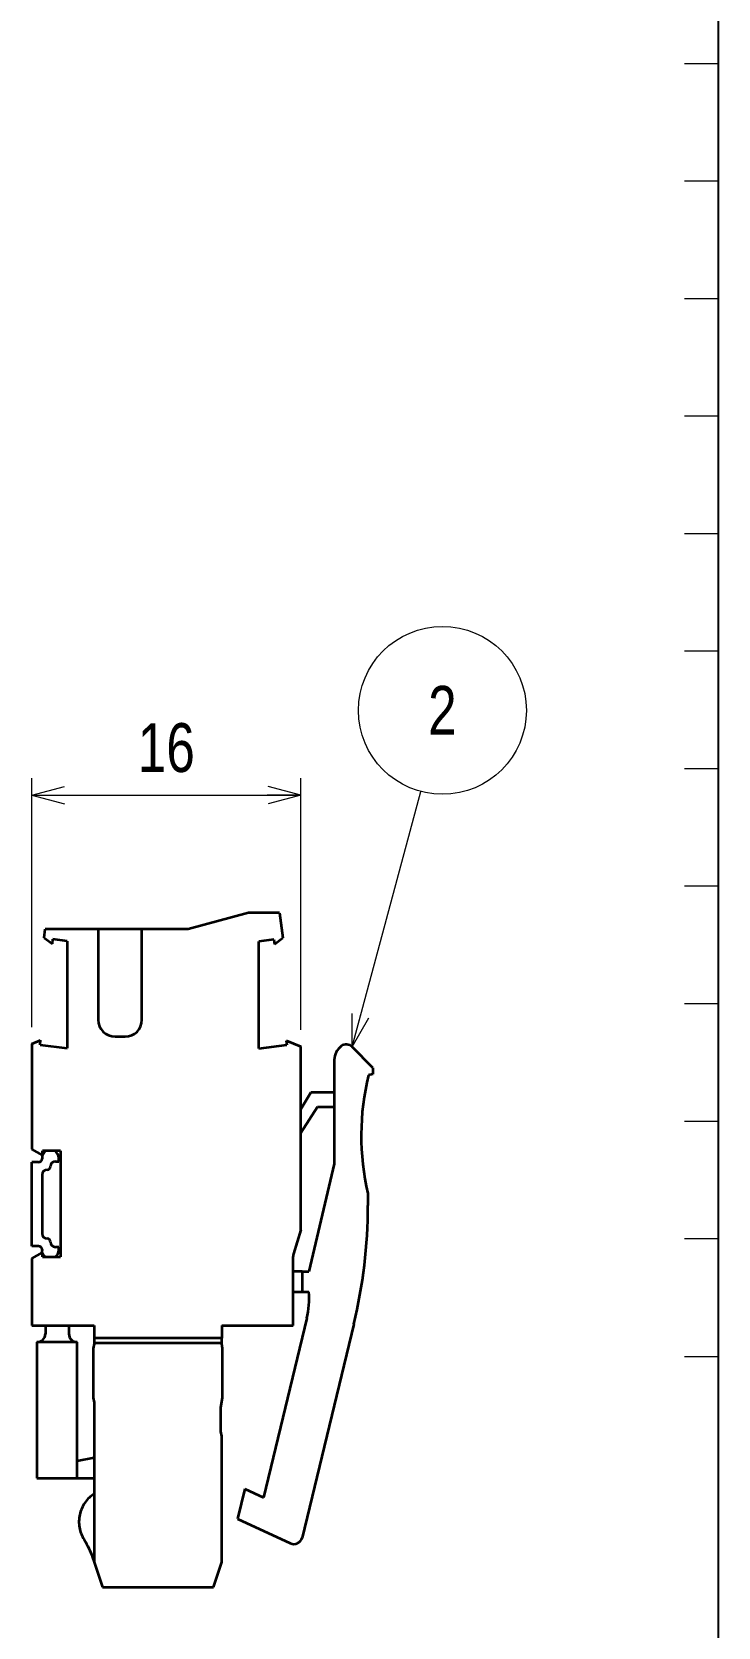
# Model space of a CAD drawing. Header units: millimetres. Extents: x 7 to 413, y 10 to 287.
# Drawn here: x 372.2 to 413, y 113.6 to 208.6 of the extents above; entities that cross this region are included whole.
import ezdxf
from ezdxf.enums import TextEntityAlignment as Align

# ---------------------------------------------------------------- set-up
doc = ezdxf.new("R2010")
doc.units = ezdxf.units.MM
for name, color, linetype in [('GR01_03', 7, 'Continuous'), ('GR01_バルーン', 7, 'Continuous'), ('図面枠D8M', 7, 'Continuous'), ('文字', 7, 'Continuous')]:
    doc.layers.add(name, color=color, linetype=linetype)
doc.styles.add('HG丸ｺﾞｼｯｸM-PRO', font='')
doc.styles.get('HG丸ｺﾞｼｯｸM-PRO').set_extended_font_data('HG丸ｺﾞｼｯｸM-PRO')

# ---------------------------------------------------------------- blocks, each defined once
blk = doc.blocks.new('BLKF023')
at = {"layer": '図面枠D8M', "color": 4, "linetype": 'Continuous', "lineweight": 13}
for p, q in [((413, 206.75), (411, 206.75)), ((413, 199.75), (411, 199.75)), ((413, 192.75), (411, 192.75)), ((413, 185.75), (411, 185.75)), ((413, 178.75), (411, 178.75)), ((413, 171.75), (411, 171.75)), ((413, 164.75), (411, 164.75)), ((413, 157.75), (411, 157.75)), ((413, 150.75), (411, 150.75)), ((413, 143.75), (411, 143.75)), ((413, 136.75), (411, 136.75)), ((411, 129.75), (413, 129.75))]:
    blk.add_line(p, q, dxfattribs=at)
at = {"layer": '文字', "color": 2, "linetype": 'Continuous', "lineweight": 25}
blk.add_line((413, 286.75), (413, 10.25), dxfattribs=at)
blk = doc.blocks.new('FXTIP_ARROW_S')
at = {"color": 0, "linetype": 'Continuous', "lineweight": -2}
for q in [(-1, 0), (-0.966, 0.259), (-0.966, -0.259)]:
    blk.add_line((0, 0), q, dxfattribs=at)
blk = doc.blocks.new('FXTIP_ARROW_E')
at = {"color": 0, "linetype": 'Continuous', "lineweight": -2}
for q in [(-1, 0), (-0.966, 0.259), (-0.966, -0.259)]:
    blk.add_line((0, 0), q, dxfattribs=at)

msp = doc.modelspace()

# ---------------------------------------------------------------- linework, layer by layer
at = {"layer": 'GR01_03', "color": 7, "linetype": 'Continuous', "lineweight": 35}
for p, q in [((385.059, 156.174), (381.452, 155.199)), ((386.9, 156.174), (385.059, 156.174)), ((386.9, 156.174), (387.084, 154.68)), ((372.889, 154.691), (372.951, 155.199)), ((376.109, 155.199), (372.951, 155.199)), ((376.109, 155.199), (376.109, 149.799)), ((377.109, 155.199), (376.109, 155.199)), ((377.709, 155.199), (377.109, 155.199)), ((378.709, 155.199), (377.709, 155.199)), ((378.709, 149.799), (378.709, 155.199)), ((381.452, 155.199), (378.709, 155.199)), ((372.889, 154.691), (373.378, 154.323)), ((373.378, 154.323), (373.411, 154.593)), ((374.259, 154.489), (373.411, 154.593)), ((374.259, 154.489), (374.259, 148.117)), ((386.562, 154.582), (385.659, 154.471)), ((385.659, 148.099), (385.659, 154.471)), ((386.562, 154.582), (386.595, 154.312)), ((386.595, 154.312), (387.084, 154.68)), ((372.159, 148.368), (372.673, 148.586)), ((372.159, 148.368), (372.159, 142.09)), ((372.64, 148.315), (372.673, 148.586)), ((372.64, 148.315), (374.259, 148.117)), ((377.109, 148.799), (377.709, 148.799)), ((385.659, 148.099), (387.333, 148.304)), ((387.299, 148.574), (387.333, 148.304)), ((387.299, 148.574), (388.159, 148.209)), ((388.159, 137.282), (388.159, 148.209)), ((390.159, 147.424), (390.159, 141.224)), ((392.459, 146.942), (391.219, 148.182)), ((392.459, 146.569), (392.199, 146.5)), ((392.459, 146.942), (392.459, 146.569)), ((388.159, 144.482), (388.759, 145.474)), ((390.159, 145.474), (388.759, 145.474)), ((389.159, 144.624), (388.159, 143.069)), ((389.159, 144.624), (390.159, 144.624)), ((372.789, 141.727), (372.159, 142.09)), ((373.859, 141.999), (372.789, 141.999)), ((372.789, 141.727), (372.789, 141.999)), ((373.859, 141.999), (373.859, 135.674)), ((372.159, 136.314), (372.159, 141.314)), ((372.559, 141.314), (372.159, 141.314)), ((372.759, 141.564), (372.759, 141.514)), ((373.559, 141.364), (373.759, 141.364)), ((373.759, 141.364), (373.759, 141.564)), ((390.159, 141.224), (388.639, 134.799)), ((372.759, 140.564), (372.759, 137.064)), ((392.159, 139.454), (392.159, 138.736)), ((388.159, 137.282), (387.731, 135.853)), ((372.559, 136.314), (372.159, 136.314)), ((372.159, 135.583), (372.789, 135.946)), ((372.759, 136.114), (372.759, 136.064)), ((372.776, 135.938), (372.759, 136.064)), ((372.789, 135.674), (372.789, 135.946)), ((372.855, 135.77), (372.789, 135.894)), ((373.759, 136.264), (373.559, 136.264)), ((373.759, 136.064), (373.759, 136.264)), ((372.159, 135.583), (372.159, 131.599)), ((372.789, 135.674), (373.859, 135.674)), ((372.947, 135.674), (372.855, 135.77)), ((387.709, 131.599), (387.709, 135.709)), ((388.244, 134.799), (387.709, 134.799)), ((388.244, 134.799), (388.244, 133.599)), ((388.244, 134.799), (388.639, 134.799)), ((387.709, 133.599), (388.244, 133.599)), ((388.244, 133.599), (388.643, 133.599)), ((372.159, 131.599), (375.859, 131.599)), ((372.959, 131.599), (372.959, 131.099)), ((374.359, 131.599), (374.359, 131.099)), ((375.859, 131.599), (375.859, 130.835)), ((383.459, 131.599), (387.709, 131.599)), ((383.459, 131.599), (383.459, 130.835)), ((388.519, 132.019), (385.935, 121.349)), ((391.317, 131.676), (388.235, 118.951)), ((374.859, 130.599), (372.459, 130.599)), ((372.459, 130.599), (372.459, 122.499)), ((374.859, 122.499), (374.859, 130.599)), ((375.859, 130.499), (375.809, 130.215)), ((375.809, 130.215), (375.809, 127.283)), ((383.459, 130.835), (375.859, 130.835)), ((375.859, 130.835), (375.859, 130.549)), ((375.859, 130.549), (383.459, 130.549)), ((375.859, 130.549), (375.859, 130.499)), ((383.459, 130.549), (383.459, 130.835)), ((383.459, 130.499), (383.459, 130.549)), ((383.509, 130.215), (383.459, 130.499)), ((383.509, 127.283), (383.509, 130.215)), ((375.809, 127.283), (375.859, 126.999)), ((375.859, 126.999), (375.859, 117.499)), ((383.409, 126.715), (383.509, 127.283)), ((383.409, 125.283), (383.409, 126.715)), ((383.459, 124.999), (383.409, 125.283)), ((383.459, 117.499), (383.459, 124.999)), ((375.859, 123.699), (374.859, 123.499)), ((372.459, 122.499), (374.859, 122.499)), ((374.859, 122.499), (375.859, 122.499)), ((384.826, 121.866), (384.394, 120.082)), ((384.826, 121.866), (385.935, 121.349)), ((384.394, 120.082), (387.538, 118.615)), ((375.772, 117.763), (375.859, 117.499)), ((375.859, 117.499), (376.359, 115.999)), ((382.959, 115.999), (383.459, 117.499)), ((376.359, 115.999), (382.959, 115.999))]:
    msp.add_line(p, q, dxfattribs=at)
for centre, radius, start, end in [((377.109, 149.799), 1, 180, 270), ((377.709, 149.799), 1, 270, 0), ((391.159, 147.424), 1, 125.96454, 180), ((390.866, 147.829), 0.5, 45, 125.96454), ((406.759, 142.895), 15, 166.09667, 193.26148), ((373.259, 141.564), 0.5, 119.56721, 180), ((373.259, 141.564), 0.5, 0, 60.43279), ((372.559, 141.514), 0.2, 270, 0), ((373.059, 140.564), 0.3, 90, 180), ((373.059, 141.064), 0.2, 270, 0), ((373.559, 141.064), 0.3, 90, 180), ((362.159, 138.736), 30, 346.38772, 0), ((373.059, 137.064), 0.3, 180, 270), ((372.559, 136.114), 0.2, 0, 90), ((373.059, 136.564), 0.2, 0, 90), ((373.559, 136.564), 0.3, 180, 270), ((373.259, 136.064), 0.5, 308.71905, 0), ((388.209, 135.709), 0.5, 163.30076, 180), ((383.659, 133.196), 5, 346.38772, 4.62584), ((372.459, 131.099), 0.5, 270, 0), ((374.859, 131.099), 0.5, 180, 270), ((387.75, 119.069), 0.5, 245, 346.38772)]:
    msp.add_arc(centre, radius, start, end, dxfattribs=at)
for points in [[(375.859, 121.569), (375.756, 121.492), (375.548, 121.338), (375.301, 121.037), (375.112, 120.697), (374.993, 120.327), (374.947, 119.941), (374.978, 119.554), (375.078, 119.176), (375.202, 118.95), (375.265, 118.837)], [(375.265, 118.837), (375.365, 118.665), (375.566, 118.322), (375.703, 117.949), (375.772, 117.763)]]:
    msp.add_open_spline(points, degree=3, dxfattribs=at)
at = {"layer": 'GR01_バルーン', "color": 7, "linetype": 'Continuous', "lineweight": 13}
for p, q in [((372.159, 149.368), (372.159, 164.187)), ((388.159, 149.209), (388.159, 164.187)), ((372.159, 163.187), (388.159, 163.187)), ((391.219, 148.182), (395.298, 163.403))]:
    msp.add_line(p, q, dxfattribs=at)
msp.add_circle((396.592, 168.233), 5, dxfattribs=at)

# ---------------------------------------------------------------- block references
at = {"layer": 'GR01_バルーン', "color": 7, "linetype": 'Continuous', "lineweight": 13, "xscale": 2, "yscale": 2}
for name, p, rotation in [('FXTIP_ARROW_S', (372.159, 163.187), 180), ('FXTIP_ARROW_E', (388.159, 163.187), 360), ('FXTIP_ARROW_S', (391.219, 148.182), 254.9999999999999)]:
    msp.add_blockref(name, p, dxfattribs=dict(at, rotation=rotation))
at = {"layer": '図面枠D8M', "color": 4, "linetype": 'Continuous', "lineweight": 13}
msp.add_blockref('BLKF023', (0, 0), dxfattribs=at)

# ---------------------------------------------------------------- texts
at = {"layer": 'GR01_バルーン', "color": 7, "linetype": 'Continuous', "lineweight": 13, "style": 'HG丸ｺﾞｼｯｸM-PRO', "width": 0.784542}
msp.add_text('2', height=2.909, rotation=0, dxfattribs=at).set_placement((396.592, 168.233), align=Align.MIDDLE_CENTER)
msp.add_text('16', height=2.9091, rotation=0, dxfattribs=at).set_placement((380.159, 163.687), align=Align.BOTTOM_CENTER)

doc.saveas('drawing.dxf')
